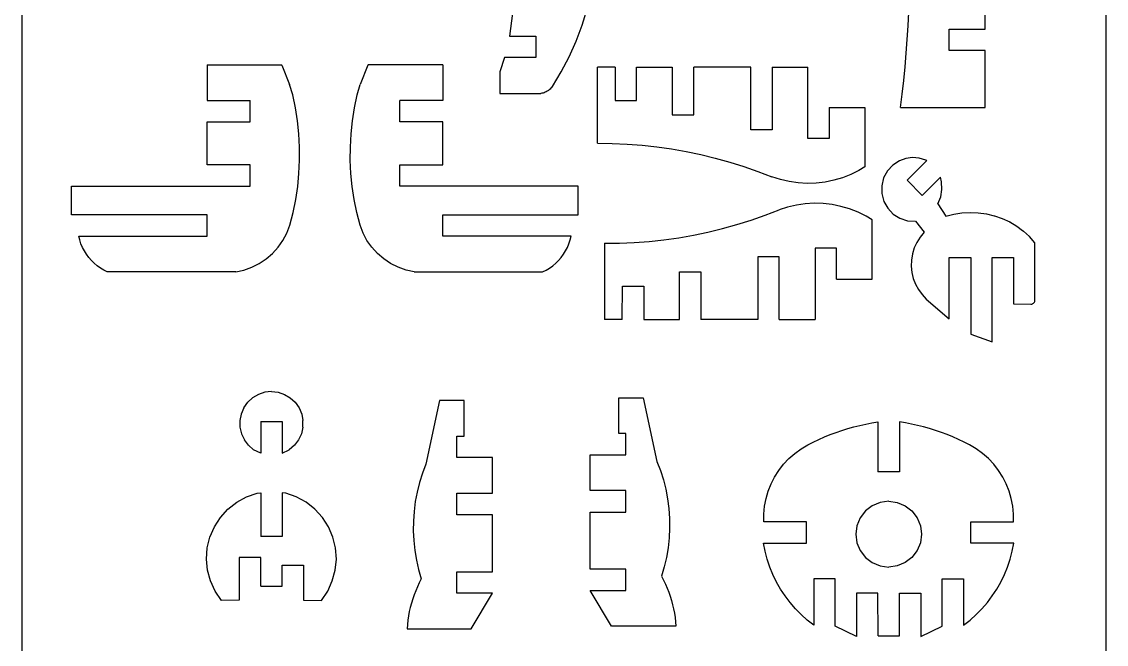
# Model space of a CAD drawing. Extents: x -4.72 to 4.72, y -4.2 to 4.2.
# Drawn here: x -4.724 to -1.829, y 0.407 to 2.067 of the extents above; entities that cross this region are included whole.
import ezdxf

# ---------------------------------------------------------------- set-up
doc = ezdxf.new("R2010")
doc.units = 0
doc.header["$MEASUREMENT"] = 0
doc.layers.get('0').update_dxf_attribs({"linetype": 'CONTINUOUS'})

msp = doc.modelspace()

# ---------------------------------------------------------------- linework, layer by layer
for p, q in [((-4.7244, 3.9529), (-4.7244, -3.991)), ((-1.8288, -3.991), (-1.8288, 3.9529)), ((-2.1526, 2.0479), (-2.1526, 2.1431)), ((-3.4099, 2.1241), (-3.4218, 2.0288)), ((-3.2278, 2.0583), (-3.2145, 2.1019)), ((-2.3577, 2.0568), (-2.3558, 2.0933)), ((-3.2439, 2.0156), (-3.2278, 2.0583)), ((-2.3601, 2.0203), (-2.3577, 2.0568)), ((-3.4218, 2.0288), (-3.3518, 2.0288)), ((-3.3518, 2.0288), (-3.3518, 1.9717)), ((-2.2479, 1.9907), (-2.2479, 2.0479)), ((-2.2479, 2.0479), (-2.1526, 2.0479)), ((-3.2626, 1.974), (-3.2439, 2.0156)), ((-2.3628, 1.9838), (-2.3601, 2.0203)), ((-3.4352, 1.9717), (-3.448, 1.9336)), ((-3.3518, 1.9717), (-3.4352, 1.9717)), ((-3.2839, 1.9337), (-3.2626, 1.974)), ((-2.366, 1.9474), (-2.3628, 1.9838)), ((-2.1526, 1.9907), (-2.2479, 1.9907)), ((-2.1526, 1.8383), (-2.1526, 1.9907)), ((-4.2291, 1.9526), (-4.2291, 1.8574)), ((-4.2291, 1.9526), (-4.0304, 1.9526)), ((-4.0304, 1.9526), (-4.0296, 1.9518)), ((-4.0296, 1.9518), (-4.009, 1.9002)), ((-3.8, 1.9518), (-3.8205, 1.9002)), ((-3.7991, 1.9526), (-3.8, 1.9518)), ((-3.6004, 1.9526), (-3.7991, 1.9526)), ((-3.6004, 1.9526), (-3.6004, 1.8574)), ((-3.1875, 1.7431), (-3.1874, 1.9463)), ((-3.14, 1.9463), (-3.1874, 1.9463)), ((-3.14, 1.9463), (-3.1399, 1.8574)), ((-3.0829, 1.9462), (-2.9876, 1.9463)), ((-3.0829, 1.9462), (-3.0829, 1.9463)), ((-3.0827, 1.8574), (-3.0829, 1.9462)), ((-2.9876, 1.9463), (-2.9875, 1.8193)), ((-2.9303, 1.8193), (-2.9303, 1.9463)), ((-2.7779, 1.9463), (-2.9303, 1.9463)), ((-2.7779, 1.7793), (-2.7779, 1.9463)), ((-2.7208, 1.9463), (-2.7208, 1.7793)), ((-2.7208, 1.9463), (-2.6255, 1.9463)), ((-2.6255, 1.7558), (-2.6255, 1.9463)), ((-2.3695, 1.911), (-2.366, 1.9474)), ((-3.448, 1.9336), (-3.448, 1.8764)), ((-3.3076, 1.8948), (-3.2839, 1.9337)), ((-4.0007, 1.8724), (-4.009, 1.9002)), ((-3.8288, 1.8724), (-3.8205, 1.9002)), ((-3.3184, 1.8836), (-3.3211, 1.8819)), ((-3.3159, 1.8855), (-3.3184, 1.8836)), ((-3.3136, 1.8876), (-3.3159, 1.8855)), ((-3.3114, 1.8898), (-3.3136, 1.8876)), ((-3.3094, 1.8922), (-3.3114, 1.8898)), ((-3.3094, 1.8922), (-3.3076, 1.8948)), ((-2.3735, 1.8746), (-2.3695, 1.911)), ((-4.2291, 1.8574), (-4.1148, 1.8574)), ((-4.1148, 1.8002), (-4.1148, 1.8574)), ((-3.9935, 1.838), (-4.0007, 1.8724)), ((-3.836, 1.838), (-3.8288, 1.8724)), ((-3.7147, 1.8002), (-3.7147, 1.8574)), ((-3.6004, 1.8574), (-3.7147, 1.8574)), ((-3.448, 1.8764), (-3.3388, 1.8764)), ((-3.3357, 1.8768), (-3.3388, 1.8764)), ((-3.3326, 1.8773), (-3.3357, 1.8768)), ((-3.3296, 1.8781), (-3.3326, 1.8773)), ((-3.3267, 1.8792), (-3.3296, 1.8781)), ((-3.3238, 1.8804), (-3.3267, 1.8792)), ((-3.3211, 1.8819), (-3.3238, 1.8804)), ((-3.1399, 1.8574), (-3.0827, 1.8574)), ((-2.3779, 1.8383), (-2.3735, 1.8746)), ((-3.9881, 1.8032), (-3.9935, 1.838)), ((-3.8414, 1.8032), (-3.836, 1.838)), ((-2.5684, 1.8383), (-2.4731, 1.8383)), ((-2.5684, 1.8383), (-2.5684, 1.7558)), ((-2.4731, 1.8383), (-2.4731, 1.6805)), ((-2.3779, 1.8383), (-2.1526, 1.8383)), ((-4.2291, 1.6859), (-4.2291, 1.8002)), ((-4.2291, 1.8002), (-4.1148, 1.8002)), ((-3.9844, 1.7683), (-3.9881, 1.8032)), ((-3.8451, 1.7683), (-3.8414, 1.8032)), ((-3.6004, 1.8002), (-3.7147, 1.8002)), ((-3.6004, 1.6859), (-3.6004, 1.8002)), ((-2.9875, 1.8193), (-2.9303, 1.8193)), ((-3.9825, 1.7332), (-3.9844, 1.7683)), ((-3.847, 1.7332), (-3.8451, 1.7683)), ((-2.7208, 1.7793), (-2.7779, 1.7793)), ((-3.1875, 1.7431), (-3.1477, 1.7426)), ((-3.1477, 1.7426), (-3.108, 1.7409)), ((-3.108, 1.7409), (-3.0683, 1.7379)), ((-3.0683, 1.7379), (-3.0288, 1.7336)), ((-2.5684, 1.7558), (-2.6255, 1.7558)), ((-3.9824, 1.698), (-3.9825, 1.7332)), ((-3.8471, 1.698), (-3.847, 1.7332)), ((-3.0288, 1.7336), (-2.9894, 1.7281)), ((-2.9894, 1.7281), (-2.9502, 1.7212)), ((-2.9502, 1.7212), (-2.9112, 1.7131)), ((-2.9112, 1.7131), (-2.8726, 1.7037)), ((-4.1148, 1.6859), (-4.2291, 1.6859)), ((-4.1148, 1.6288), (-4.1148, 1.6859)), ((-3.9841, 1.6629), (-3.9824, 1.698)), ((-3.8455, 1.6629), (-3.8471, 1.698)), ((-3.7147, 1.6859), (-3.6004, 1.6859)), ((-3.7147, 1.6288), (-3.7147, 1.6859)), ((-2.8726, 1.7037), (-2.8342, 1.6931)), ((-2.8342, 1.6931), (-2.7962, 1.6813)), ((-2.7962, 1.6813), (-2.7587, 1.6682)), ((-2.4731, 1.6805), (-2.4892, 1.6708)), ((-2.3989, 1.6851), (-2.4132, 1.6694)), ((-2.3812, 1.6967), (-2.3989, 1.6851)), ((-2.3641, 1.7029), (-2.3812, 1.6967)), ((-2.3461, 1.7052), (-2.3641, 1.7029)), ((-2.3083, 1.6969), (-2.3606, 1.6446)), ((-2.328, 1.7036), (-2.3461, 1.7052)), ((-2.3107, 1.6982), (-2.328, 1.7036)), ((-2.3083, 1.6969), (-2.3107, 1.6982)), ((-3.9875, 1.6279), (-3.9841, 1.6629)), ((-3.842, 1.6279), (-3.8455, 1.6629)), ((-2.7587, 1.6682), (-2.7215, 1.6539)), ((-2.6987, 1.6465), (-2.7215, 1.6539)), ((-2.5331, 1.6514), (-2.5561, 1.6446)), ((-2.5107, 1.6601), (-2.5331, 1.6514)), ((-2.4892, 1.6708), (-2.5107, 1.6601)), ((-2.4232, 1.6507), (-2.4282, 1.6301)), ((-2.4132, 1.6694), (-2.4232, 1.6507)), ((-2.3201, 1.6042), (-2.2716, 1.6528)), ((-2.2684, 1.6405), (-2.2716, 1.6528)), ((-4.591, 1.5526), (-4.591, 1.6288)), ((-4.591, 1.6288), (-4.1148, 1.6288)), ((-3.9927, 1.5931), (-3.9875, 1.6279)), ((-3.8368, 1.5931), (-3.842, 1.6279)), ((-3.2385, 1.6288), (-3.7147, 1.6288)), ((-3.2385, 1.5526), (-3.2385, 1.6288)), ((-2.6753, 1.6411), (-2.6987, 1.6465)), ((-2.6515, 1.6377), (-2.6753, 1.6411)), ((-2.6275, 1.6363), (-2.6515, 1.6377)), ((-2.6035, 1.637), (-2.6275, 1.6363)), ((-2.5797, 1.6398), (-2.6035, 1.637)), ((-2.5561, 1.6446), (-2.5797, 1.6398)), ((-2.4282, 1.6301), (-2.428, 1.6088)), ((-2.3606, 1.6446), (-2.3201, 1.6042)), ((-2.2675, 1.6202), (-2.2684, 1.6405)), ((-3.9997, 1.5586), (-3.9927, 1.5931)), ((-3.8299, 1.5586), (-3.8368, 1.5931)), ((-2.428, 1.6088), (-2.4226, 1.5883)), ((-2.2787, 1.5813), (-2.271, 1.6001)), ((-2.271, 1.6001), (-2.2675, 1.6202)), ((-2.7396, 1.5512), (-2.7025, 1.5655)), ((-2.6796, 1.5729), (-2.7025, 1.5655)), ((-2.6562, 1.5784), (-2.6796, 1.5729)), ((-2.6325, 1.5818), (-2.6562, 1.5784)), ((-2.6085, 1.5832), (-2.6325, 1.5818)), ((-2.5845, 1.5824), (-2.6085, 1.5832)), ((-2.5606, 1.5797), (-2.5845, 1.5824)), ((-2.5371, 1.5749), (-2.5606, 1.5797)), ((-2.514, 1.5681), (-2.5371, 1.5749)), ((-2.4917, 1.5593), (-2.514, 1.5681)), ((-2.4226, 1.5883), (-2.4123, 1.5698)), ((-2.4123, 1.5698), (-2.3977, 1.5543)), ((-2.2787, 1.5813), (-2.2572, 1.5484)), ((-4.2291, 1.5526), (-4.591, 1.5526)), ((-4.2291, 1.4954), (-4.2291, 1.5526)), ((-4.0083, 1.5246), (-3.9997, 1.5586)), ((-3.8212, 1.5246), (-3.8299, 1.5586)), ((-3.6004, 1.5526), (-3.2385, 1.5526)), ((-3.6004, 1.4954), (-3.6004, 1.5526)), ((-2.8152, 1.5263), (-2.7772, 1.5382)), ((-2.7772, 1.5382), (-2.7396, 1.5512)), ((-2.4701, 1.5487), (-2.4917, 1.5593)), ((-2.4541, 1.5389), (-2.4701, 1.5487)), ((-2.4541, 1.3811), (-2.4541, 1.5389)), ((-2.3977, 1.5543), (-2.3798, 1.543)), ((-2.3798, 1.543), (-2.3596, 1.5364)), ((-2.3596, 1.5364), (-2.3384, 1.535)), ((-2.3384, 1.535), (-2.3155, 1.5057)), ((-2.2572, 1.5484), (-2.236, 1.5541)), ((-2.236, 1.5541), (-2.2144, 1.5576)), ((-2.2144, 1.5576), (-2.1924, 1.5589)), ((-2.1924, 1.5589), (-2.1707, 1.5581)), ((-2.1707, 1.5581), (-2.1705, 1.5581)), ((-2.1705, 1.5581), (-2.1488, 1.5551)), ((-2.1488, 1.5551), (-2.128, 1.55)), ((-2.128, 1.55), (-2.1277, 1.55)), ((-2.1277, 1.55), (-2.1276, 1.5499)), ((-2.1276, 1.5499), (-2.1274, 1.5499)), ((-2.1274, 1.5499), (-2.1067, 1.5426)), ((-2.1067, 1.5426), (-2.0868, 1.5333)), ((-4.0163, 1.5037), (-4.0083, 1.5246)), ((-3.8132, 1.5037), (-3.8212, 1.5246)), ((-2.9311, 1.4982), (-2.8922, 1.5063)), ((-2.8922, 1.5063), (-2.8535, 1.5157)), ((-2.8535, 1.5157), (-2.8152, 1.5263)), ((-2.0882, 1.534), (-2.0872, 1.5336)), ((-2.0872, 1.5336), (-2.0868, 1.5333)), ((-2.0868, 1.5333), (-2.0679, 1.5221)), ((-2.0679, 1.5221), (-2.0525, 1.5107)), ((-2.0525, 1.5107), (-2.0503, 1.5091)), ((-2.0525, 1.5107), (-2.0507, 1.5095)), ((-2.0507, 1.5095), (-2.0497, 1.5085)), ((-2.0503, 1.5091), (-2.0497, 1.5085)), ((-2.0497, 1.5085), (-2.034, 1.4943)), ((-4.5694, 1.4852), (-4.572, 1.4954)), ((-4.572, 1.4954), (-4.2291, 1.4954)), ((-4.5661, 1.4752), (-4.5694, 1.4852)), ((-4.0396, 1.4658), (-4.0268, 1.484)), ((-4.0268, 1.484), (-4.0163, 1.5037)), ((-3.8027, 1.484), (-3.8132, 1.5037)), ((-3.7899, 1.4658), (-3.8027, 1.484)), ((-3.2575, 1.4954), (-3.6004, 1.4954)), ((-3.2635, 1.4752), (-3.2601, 1.4852)), ((-3.2601, 1.4852), (-3.2575, 1.4954)), ((-3.1685, 1.4764), (-3.1287, 1.4768)), ((-3.1287, 1.4768), (-3.0889, 1.4785)), ((-3.0889, 1.4785), (-3.0493, 1.4815)), ((-3.0493, 1.4815), (-3.0097, 1.4858)), ((-3.0097, 1.4858), (-2.9703, 1.4914)), ((-2.9703, 1.4914), (-2.9311, 1.4982)), ((-2.3348, 1.4789), (-2.3416, 1.4639)), ((-2.326, 1.4929), (-2.3348, 1.4789)), ((-2.3155, 1.5057), (-2.326, 1.4929)), ((-2.0193, 1.478), (-2.034, 1.4943)), ((-2.0192, 1.3254), (-2.0193, 1.478)), ((-4.5619, 1.4655), (-4.5661, 1.4752)), ((-4.5571, 1.4562), (-4.5619, 1.4655)), ((-4.5515, 1.4472), (-4.5571, 1.4562)), ((-4.0715, 1.4347), (-4.0546, 1.4493)), ((-4.0546, 1.4493), (-4.0396, 1.4658)), ((-3.7749, 1.4493), (-3.7899, 1.4658)), ((-3.758, 1.4347), (-3.7749, 1.4493)), ((-3.2781, 1.4472), (-3.2725, 1.4562)), ((-3.2725, 1.4562), (-3.2676, 1.4655)), ((-3.2676, 1.4655), (-3.2635, 1.4752)), ((-3.1685, 1.4764), (-3.1684, 1.2732)), ((-2.5494, 1.4637), (-2.6065, 1.4637)), ((-2.6065, 1.4637), (-2.6065, 1.2732)), ((-2.5494, 1.3811), (-2.5494, 1.4637)), ((-2.3464, 1.4481), (-2.3491, 1.4318)), ((-2.3416, 1.4639), (-2.3464, 1.4481)), ((-4.5452, 1.4387), (-4.5515, 1.4472)), ((-4.5383, 1.4308), (-4.5452, 1.4387)), ((-4.5308, 1.4234), (-4.5383, 1.4308)), ((-4.5228, 1.4166), (-4.5308, 1.4234)), ((-4.1101, 1.4124), (-4.0901, 1.4223)), ((-4.0901, 1.4223), (-4.0715, 1.4347)), ((-3.7394, 1.4223), (-3.758, 1.4347)), ((-3.7195, 1.4124), (-3.7394, 1.4223)), ((-3.3068, 1.4166), (-3.2987, 1.4234)), ((-3.2987, 1.4234), (-3.2912, 1.4308)), ((-3.2912, 1.4308), (-3.2843, 1.4387)), ((-3.2843, 1.4387), (-3.2781, 1.4472)), ((-2.7018, 1.4401), (-2.7589, 1.4401)), ((-2.7589, 1.4401), (-2.7589, 1.2732)), ((-2.7018, 1.2732), (-2.7018, 1.4401)), ((-2.3491, 1.4318), (-2.3496, 1.4153)), ((-2.2479, 1.2752), (-2.2479, 1.4383)), ((-2.2479, 1.4383), (-2.1907, 1.4383)), ((-2.1907, 1.4383), (-2.1907, 1.2337)), ((-2.1336, 1.2137), (-2.1336, 1.4383)), ((-2.1336, 1.4383), (-2.0764, 1.4383)), ((-2.0764, 1.4383), (-2.0764, 1.3152)), ((-4.5142, 1.4104), (-4.5228, 1.4166)), ((-4.5052, 1.4049), (-4.5142, 1.4104)), ((-4.4958, 1.4002), (-4.5052, 1.4049)), ((-4.1529, 1.4002), (-4.4958, 1.4002)), ((-4.1529, 1.4002), (-4.1311, 1.405)), ((-4.1311, 1.405), (-4.1101, 1.4124)), ((-3.6984, 1.405), (-3.7195, 1.4124)), ((-3.6766, 1.4002), (-3.6984, 1.405)), ((-3.6766, 1.4002), (-3.3337, 1.4002)), ((-3.3337, 1.4002), (-3.3243, 1.4049)), ((-3.3243, 1.4049), (-3.3153, 1.4104)), ((-3.3153, 1.4104), (-3.3068, 1.4166)), ((-2.9686, 1.2731), (-2.9684, 1.4002)), ((-2.9684, 1.4002), (-2.9113, 1.4002)), ((-2.9113, 1.4002), (-2.9113, 1.2732)), ((-2.3496, 1.4153), (-2.3479, 1.3989)), ((-2.3479, 1.3989), (-2.3441, 1.3828)), ((-3.1209, 1.2732), (-3.1208, 1.3621)), ((-3.1208, 1.3621), (-3.0637, 1.3621)), ((-3.0637, 1.3621), (-3.0638, 1.2733)), ((-2.5494, 1.3811), (-2.4541, 1.3811)), ((-2.3441, 1.3828), (-2.3383, 1.3674)), ((-2.3383, 1.3674), (-2.3305, 1.3529)), ((-2.3305, 1.3529), (-2.3208, 1.3395)), ((-2.3208, 1.3395), (-2.3094, 1.3275)), ((-2.3094, 1.3275), (-2.2479, 1.2752)), ((-2.0764, 1.3152), (-2.0302, 1.314)), ((-2.0302, 1.314), (-2.0287, 1.3141)), ((-2.0287, 1.3141), (-2.0273, 1.3144)), ((-2.0273, 1.3144), (-2.0259, 1.3149)), ((-2.0259, 1.3149), (-2.0246, 1.3156)), ((-2.0246, 1.3156), (-2.0234, 1.3164)), ((-2.0234, 1.3164), (-2.0223, 1.3174)), ((-2.0223, 1.3174), (-2.0214, 1.3186)), ((-2.0214, 1.3186), (-2.0206, 1.3198)), ((-2.0206, 1.3198), (-2.02, 1.3211)), ((-2.02, 1.3211), (-2.0195, 1.3225)), ((-2.0195, 1.3225), (-2.0193, 1.324)), ((-2.0193, 1.324), (-2.0192, 1.3254)), ((-3.1209, 1.2732), (-3.1684, 1.2732)), ((-3.0638, 1.2733), (-2.9686, 1.2731)), ((-2.7589, 1.2732), (-2.9113, 1.2732)), ((-2.7018, 1.2732), (-2.6065, 1.2732)), ((-2.1907, 1.2337), (-2.1336, 1.2137)), ((-4.0925, 1.0734), (-4.1079, 1.0643)), ((-4.0755, 1.0791), (-4.0925, 1.0734)), ((-4.0576, 1.0812), (-4.0755, 1.0791)), ((-4.0576, 1.0812), (-4.0398, 1.0791)), ((-4.0398, 1.0791), (-4.0228, 1.0734)), ((-4.0228, 1.0734), (-4.0074, 1.0643)), ((-4.1314, 1.0375), (-4.1211, 1.0522)), ((-4.1079, 1.0643), (-4.1211, 1.0522)), ((-4.0074, 1.0643), (-3.9942, 1.0522)), ((-3.9942, 1.0522), (-3.9839, 1.0375)), ((-3.6087, 1.0573), (-3.6453, 0.8875)), ((-3.5433, 1.0573), (-3.6087, 1.0573)), ((-3.5433, 0.962), (-3.5433, 1.0573)), ((-3.1304, 0.9692), (-3.1304, 1.0644)), ((-3.1304, 1.0644), (-3.065, 1.0644)), ((-3.065, 1.0644), (-3.0284, 0.8947)), ((-4.1385, 1.021), (-4.1419, 1.0034)), ((-4.1314, 1.0375), (-4.1385, 1.021)), ((-3.9839, 1.0375), (-3.9768, 1.021)), ((-3.9768, 1.021), (-3.9734, 1.0034)), ((-4.1419, 1.0034), (-4.1416, 0.9855)), ((-4.1416, 0.9855), (-4.1375, 0.968)), ((-4.0862, 1.0014), (-4.0862, 0.9166)), ((-4.0862, 1.0014), (-4.0291, 1.0014)), ((-4.0291, 1.0014), (-4.0291, 0.9166)), ((-3.9737, 0.9855), (-3.9778, 0.968)), ((-3.9737, 0.9855), (-3.9734, 1.0034)), ((-2.519, 0.9822), (-2.5031, 0.9867)), ((-2.5031, 0.9867), (-2.4871, 0.9907)), ((-2.4871, 0.9907), (-2.4709, 0.9943)), ((-2.4709, 0.9943), (-2.4547, 0.9974)), ((-2.4547, 0.9974), (-2.4384, 1.0001)), ((-2.4384, 1.0001), (-2.4384, 0.8668)), ((-2.3649, 0.9974), (-2.3812, 1.0001)), ((-2.3812, 1.0001), (-2.3812, 0.8668)), ((-2.3487, 0.9943), (-2.3649, 0.9974)), ((-2.3326, 0.9907), (-2.3487, 0.9943)), ((-2.3166, 0.9867), (-2.3326, 0.9907)), ((-2.3006, 0.9822), (-2.3166, 0.9867)), ((-4.1375, 0.968), (-4.1299, 0.9518)), ((-3.9778, 0.968), (-3.9854, 0.9518)), ((-3.5624, 0.9049), (-3.5624, 0.962)), ((-3.5624, 0.962), (-3.5433, 0.962)), ((-3.1113, 0.9692), (-3.1304, 0.9692)), ((-3.1113, 0.912), (-3.1113, 0.9692)), ((-2.5963, 0.9532), (-2.5812, 0.9598)), ((-2.5812, 0.9598), (-2.5659, 0.9661)), ((-2.5659, 0.9661), (-2.5504, 0.9719)), ((-2.5504, 0.9719), (-2.5348, 0.9772)), ((-2.5348, 0.9772), (-2.519, 0.9822)), ((-2.2849, 0.9772), (-2.3006, 0.9822)), ((-2.2692, 0.9719), (-2.2849, 0.9772)), ((-2.2538, 0.9661), (-2.2692, 0.9719)), ((-2.2385, 0.9598), (-2.2538, 0.9661)), ((-2.2233, 0.9532), (-2.2385, 0.9598)), ((-4.119, 0.9375), (-4.1299, 0.9518)), ((-4.119, 0.9375), (-4.1054, 0.9258)), ((-3.9963, 0.9375), (-4.0099, 0.9258)), ((-3.9854, 0.9518), (-3.9963, 0.9375)), ((-2.6606, 0.9157), (-2.6438, 0.928)), ((-2.6438, 0.928), (-2.626, 0.9386)), ((-2.626, 0.9386), (-2.6112, 0.9461)), ((-2.6112, 0.9461), (-2.5963, 0.9532)), ((-2.2084, 0.9461), (-2.2233, 0.9532)), ((-2.1937, 0.9386), (-2.2084, 0.9461)), ((-2.1758, 0.928), (-2.1937, 0.9386)), ((-2.1591, 0.9157), (-2.1758, 0.928)), ((-4.0862, 0.9166), (-4.1054, 0.9258)), ((-4.0291, 0.9166), (-4.0099, 0.9258)), ((-3.4671, 0.9049), (-3.5624, 0.9049)), ((-3.4671, 0.8096), (-3.4671, 0.9049)), ((-3.2066, 0.912), (-3.1113, 0.912)), ((-3.2066, 0.8168), (-3.2066, 0.912)), ((-2.6904, 0.8869), (-2.6761, 0.902)), ((-2.6761, 0.902), (-2.6606, 0.9157)), ((-2.1435, 0.902), (-2.1591, 0.9157)), ((-2.1293, 0.8869), (-2.1435, 0.902)), ((-3.6453, 0.8875), (-3.6545, 0.8631)), ((-3.0284, 0.8947), (-3.0192, 0.8703)), ((-3.0192, 0.8703), (-3.0114, 0.8454)), ((-2.7142, 0.8529), (-2.7031, 0.8705)), ((-2.7031, 0.8705), (-2.6904, 0.8869)), ((-2.1166, 0.8705), (-2.1293, 0.8869)), ((-2.1054, 0.8529), (-2.1166, 0.8705)), ((-3.6545, 0.8631), (-3.6623, 0.8382)), ((-3.0114, 0.8454), (-3.005, 0.8201)), ((-2.7237, 0.8344), (-2.7142, 0.8529)), ((-2.3812, 0.8668), (-2.4384, 0.8668)), ((-2.096, 0.8344), (-2.1054, 0.8529)), ((-3.6686, 0.8129), (-3.6735, 0.7873)), ((-3.6623, 0.8382), (-3.6686, 0.8129)), ((-3.1113, 0.8168), (-3.2066, 0.8168)), ((-3.1113, 0.7596), (-3.1113, 0.8168)), ((-3.005, 0.8201), (-3.0002, 0.7944)), ((-2.7372, 0.7952), (-2.7313, 0.8152)), ((-2.7313, 0.8152), (-2.7237, 0.8344)), ((-2.0883, 0.8152), (-2.096, 0.8344)), ((-2.0825, 0.7952), (-2.0883, 0.8152)), ((-4.1737, 0.7674), (-4.1502, 0.7858)), ((-4.1502, 0.7858), (-4.124, 0.8)), ((-4.124, 0.8), (-4.0957, 0.8096)), ((-4.0957, 0.8096), (-4.0862, 0.8106)), ((-4.0862, 0.8106), (-4.0862, 0.6944)), ((-4.0291, 0.8106), (-4.0291, 0.6944)), ((-4.0195, 0.8096), (-4.0291, 0.8106)), ((-3.9913, 0.8), (-4.0195, 0.8096)), ((-3.9651, 0.7858), (-3.9913, 0.8)), ((-3.9416, 0.7674), (-3.9651, 0.7858)), ((-3.6735, 0.7873), (-3.6768, 0.7614)), ((-3.5623, 0.7525), (-3.5623, 0.8096)), ((-3.5623, 0.8096), (-3.4671, 0.8096)), ((-3.0002, 0.7944), (-2.9969, 0.7686)), ((-2.7411, 0.7748), (-2.7372, 0.7952)), ((-2.4325, 0.7851), (-2.4536, 0.7763)), ((-2.4098, 0.7881), (-2.4325, 0.7851)), ((-2.4098, 0.7881), (-2.3872, 0.7851)), ((-2.3872, 0.7851), (-2.366, 0.7763)), ((-2.0785, 0.7748), (-2.0825, 0.7952)), ((-4.1938, 0.7454), (-4.1737, 0.7674)), ((-3.9215, 0.7454), (-3.9416, 0.7674)), ((-3.6768, 0.7614), (-3.6786, 0.7354)), ((-3.2066, 0.6072), (-3.2066, 0.7596)), ((-3.2066, 0.7596), (-3.1113, 0.7596)), ((-2.9969, 0.7686), (-2.995, 0.7425)), ((-2.7432, 0.7334), (-2.7431, 0.7542)), ((-2.7431, 0.7542), (-2.7411, 0.7748)), ((-2.4717, 0.7624), (-2.4857, 0.7443)), ((-2.4536, 0.7763), (-2.4717, 0.7624)), ((-2.366, 0.7763), (-2.3479, 0.7624)), ((-2.3479, 0.7624), (-2.334, 0.7443)), ((-2.0765, 0.7542), (-2.0785, 0.7748)), ((-2.0764, 0.7334), (-2.0765, 0.7542)), ((-4.21, 0.7203), (-4.1938, 0.7454)), ((-3.9053, 0.7203), (-3.9215, 0.7454)), ((-3.6786, 0.7354), (-3.6789, 0.7093)), ((-3.4671, 0.7525), (-3.5623, 0.7525)), ((-3.4671, 0.6001), (-3.4671, 0.7525)), ((-2.995, 0.7425), (-2.9948, 0.7164)), ((-2.6289, 0.7334), (-2.7432, 0.7334)), ((-2.6289, 0.6763), (-2.6289, 0.7334)), ((-2.4857, 0.7443), (-2.4944, 0.7231)), ((-2.334, 0.7443), (-2.3252, 0.7231)), ((-2.1907, 0.6763), (-2.1907, 0.7334)), ((-2.1907, 0.7334), (-2.0764, 0.7334)), ((-4.2217, 0.6929), (-4.21, 0.7203)), ((-3.8936, 0.6929), (-3.9053, 0.7203)), ((-3.6789, 0.7093), (-3.6777, 0.6832)), ((-2.9948, 0.7164), (-2.996, 0.6904)), ((-2.4944, 0.7231), (-2.4974, 0.7005)), ((-2.4974, 0.7005), (-2.4944, 0.6778)), ((-2.3252, 0.7231), (-2.3223, 0.7005)), ((-2.3223, 0.7005), (-2.3252, 0.6778)), ((-4.2288, 0.6639), (-4.2217, 0.6929)), ((-4.0291, 0.6944), (-4.0862, 0.6944)), ((-3.8865, 0.6639), (-3.8936, 0.6929)), ((-3.6777, 0.6832), (-3.6749, 0.6573)), ((-2.996, 0.6904), (-2.9988, 0.6644)), ((-2.7441, 0.6763), (-2.6289, 0.6763)), ((-2.7399, 0.6548), (-2.7441, 0.6763)), ((-2.4944, 0.6778), (-2.4857, 0.6567)), ((-2.3252, 0.6778), (-2.334, 0.6567)), ((-2.0755, 0.6763), (-2.1907, 0.6763)), ((-2.0797, 0.6548), (-2.0755, 0.6763)), ((-4.2309, 0.6341), (-4.2288, 0.6639)), ((-4.0862, 0.6382), (-4.1434, 0.6382)), ((-4.1434, 0.6382), (-4.1434, 0.5245)), ((-4.0862, 0.562), (-4.0862, 0.6382)), ((-3.8844, 0.6341), (-3.8865, 0.6639)), ((-3.6749, 0.6573), (-3.6706, 0.6315)), ((-3.003, 0.6387), (-3.0088, 0.6133)), ((-2.9988, 0.6644), (-3.003, 0.6387)), ((-2.7343, 0.6336), (-2.7399, 0.6548)), ((-2.4857, 0.6567), (-2.4717, 0.6386)), ((-2.4717, 0.6386), (-2.4536, 0.6246)), ((-2.3479, 0.6386), (-2.366, 0.6246)), ((-2.334, 0.6567), (-2.3479, 0.6386)), ((-2.0853, 0.6336), (-2.0797, 0.6548)), ((-4.228, 0.6044), (-4.2309, 0.6341)), ((-4.0291, 0.6182), (-3.9719, 0.6182)), ((-4.0291, 0.562), (-4.0291, 0.6182)), ((-3.9719, 0.6182), (-3.9719, 0.5245)), ((-3.8873, 0.6044), (-3.8844, 0.6341)), ((-3.6706, 0.6315), (-3.6649, 0.6061)), ((-3.0088, 0.6133), (-3.0161, 0.5882)), ((-2.7273, 0.6128), (-2.7343, 0.6336)), ((-2.719, 0.5926), (-2.7273, 0.6128)), ((-2.4536, 0.6246), (-2.4325, 0.6159)), ((-2.4325, 0.6159), (-2.4098, 0.6129)), ((-2.3872, 0.6159), (-2.4098, 0.6129)), ((-2.366, 0.6246), (-2.3872, 0.6159)), ((-2.1006, 0.5926), (-2.0923, 0.6128)), ((-2.0923, 0.6128), (-2.0853, 0.6336)), ((-4.2202, 0.5756), (-4.228, 0.6044)), ((-3.8951, 0.5756), (-3.8873, 0.6044)), ((-3.6649, 0.6061), (-3.6576, 0.581)), ((-3.6576, 0.581), (-3.663, 0.5707)), ((-3.5623, 0.5429), (-3.5623, 0.6001)), ((-3.5623, 0.6001), (-3.4671, 0.6001)), ((-3.1113, 0.6072), (-3.2066, 0.6072)), ((-3.1113, 0.5501), (-3.1113, 0.6072)), ((-3.0161, 0.5882), (-3.0107, 0.5779)), ((-2.7094, 0.5729), (-2.719, 0.5926)), ((-2.5528, 0.581), (-2.6098, 0.581)), ((-2.6098, 0.581), (-2.6098, 0.4579)), ((-2.5528, 0.455), (-2.5528, 0.581)), ((-2.2669, 0.455), (-2.2669, 0.581)), ((-2.2669, 0.581), (-2.2098, 0.581)), ((-2.2098, 0.581), (-2.2098, 0.4579)), ((-2.1103, 0.5729), (-2.1006, 0.5926)), ((-4.2078, 0.5485), (-4.2202, 0.5756)), ((-4.0862, 0.562), (-4.0291, 0.562)), ((-3.9075, 0.5485), (-3.8951, 0.5756)), ((-3.668, 0.5602), (-3.6726, 0.5495)), ((-3.663, 0.5707), (-3.668, 0.5602)), ((-3.0107, 0.5779), (-3.0057, 0.5673)), ((-3.0057, 0.5673), (-3.0011, 0.5566)), ((-3.0011, 0.5566), (-2.9969, 0.5458)), ((-2.6985, 0.5538), (-2.7094, 0.5729)), ((-2.6864, 0.5356), (-2.6985, 0.5538)), ((-2.1332, 0.5356), (-2.1211, 0.5538)), ((-2.1211, 0.5538), (-2.1103, 0.5729)), ((-4.191, 0.5239), (-4.2078, 0.5485)), ((-4.1434, 0.5245), (-4.191, 0.5239)), ((-3.9719, 0.5245), (-3.9243, 0.5239)), ((-3.9243, 0.5239), (-3.9075, 0.5485)), ((-3.6806, 0.5276), (-3.684, 0.5164)), ((-3.6768, 0.5386), (-3.6806, 0.5276)), ((-3.6726, 0.5495), (-3.6768, 0.5386)), ((-3.4671, 0.5429), (-3.5623, 0.5429)), ((-3.5242, 0.4477), (-3.4671, 0.5429)), ((-3.2066, 0.5501), (-3.1113, 0.5501)), ((-3.1494, 0.4548), (-3.2066, 0.5501)), ((-2.9969, 0.5458), (-2.9931, 0.5348)), ((-2.9931, 0.5348), (-2.9897, 0.5236)), ((-2.9897, 0.5236), (-2.9867, 0.5124)), ((-2.6732, 0.5181), (-2.6864, 0.5356)), ((-2.4385, 0.5429), (-2.4955, 0.5429)), ((-2.4955, 0.5429), (-2.4955, 0.4277)), ((-2.4383, 0.4291), (-2.4385, 0.5429)), ((-2.3813, 0.4291), (-2.3812, 0.5429)), ((-2.3812, 0.5429), (-2.3241, 0.5429)), ((-2.3241, 0.5429), (-2.3241, 0.4277)), ((-2.1464, 0.5181), (-2.1332, 0.5356)), ((-3.6896, 0.4938), (-3.6917, 0.4824)), ((-3.687, 0.5052), (-3.6896, 0.4938)), ((-3.684, 0.5164), (-3.687, 0.5052)), ((-2.9867, 0.5124), (-2.9841, 0.501)), ((-2.9841, 0.501), (-2.9819, 0.4895)), ((-2.6589, 0.5015), (-2.6732, 0.5181)), ((-2.6435, 0.486), (-2.6589, 0.5015)), ((-2.1762, 0.486), (-2.1608, 0.5015)), ((-2.1608, 0.5015), (-2.1464, 0.5181)), ((-3.6935, 0.4709), (-3.6948, 0.4593)), ((-3.6917, 0.4824), (-3.6935, 0.4709)), ((-2.9819, 0.4895), (-2.9802, 0.478)), ((-2.9802, 0.478), (-2.9789, 0.4665)), ((-2.9789, 0.4665), (-2.978, 0.4548)), ((-2.6271, 0.4714), (-2.6435, 0.486)), ((-2.6098, 0.4579), (-2.6271, 0.4714)), ((-2.2098, 0.4579), (-2.1926, 0.4714)), ((-2.1926, 0.4714), (-2.1762, 0.486)), ((-3.6948, 0.4593), (-3.6957, 0.4477)), ((-3.6957, 0.4477), (-3.5242, 0.4477)), ((-2.978, 0.4548), (-3.1494, 0.4548)), ((-2.4955, 0.4277), (-2.5528, 0.455)), ((-2.3241, 0.4277), (-2.2669, 0.455)), ((-2.4383, 0.4291), (-2.3813, 0.4291))]:
    msp.add_line(p, q)

doc.saveas('drawing.dxf')
